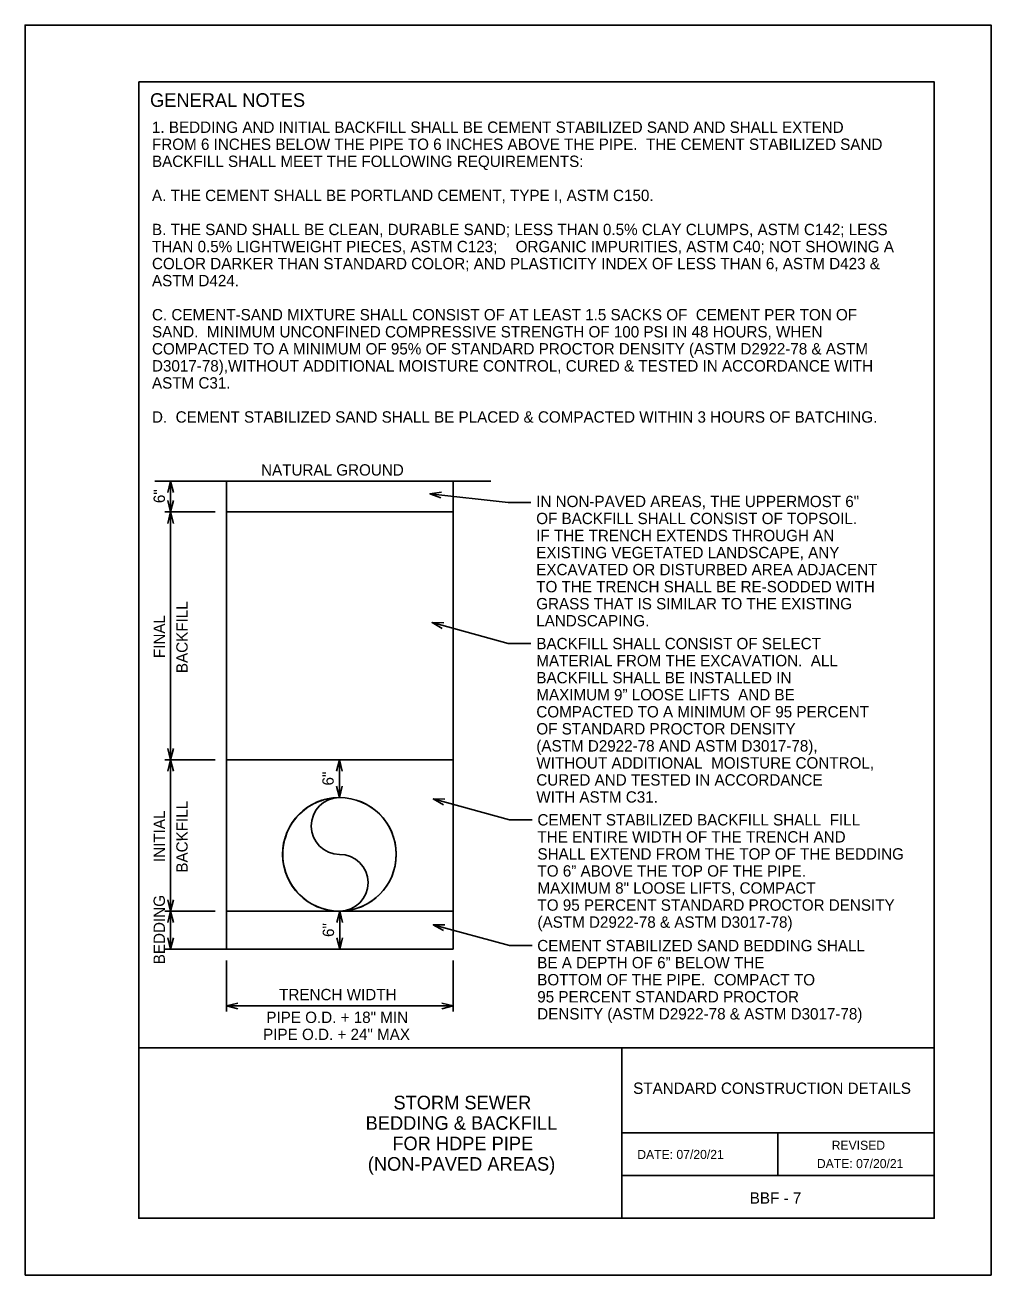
# Model space of a CAD drawing. Extents: x 2082568.1 to 2082576.6, y 13331260.6 to 13331271.6.
import ezdxf

# ---------------------------------------------------------------- set-up
doc = ezdxf.new("R2010")
doc.units = 0
for name, color, linetype in [('Detail', 7, 'Continuous'), ('Detail Label', 7, 'Continuous'), ('Non-Print', 7, 'Continuous'), ('Sheet Title Block', 7, 'Continuous')]:
    doc.layers.add(name, color=color, linetype=linetype)

msp = doc.modelspace()

# ---------------------------------------------------------------- linework, layer by layer
at = {"layer": 'Detail'}
for p, q in [((2082569.337, 13331267.544), (2082569.862, 13331267.544)), ((2082571.857, 13331267.274), (2082571.857, 13331267.544)), ((2082571.857, 13331267.544), (2082572.188, 13331267.544)), ((2082569.862, 13331267.274), (2082571.857, 13331267.274)), ((2082571.857, 13331267.274), (2082569.862, 13331267.274)), ((2082569.862, 13331267.274), (2082569.862, 13331265.094)), ((2082571.857, 13331265.094), (2082571.857, 13331267.274)), ((2082569.862, 13331265.094), (2082570.856, 13331265.094)), ((2082570.856, 13331265.094), (2082571.857, 13331265.094)), ((2082570.859, 13331263.761), (2082569.862, 13331263.761)), ((2082569.862, 13331263.761), (2082570.853, 13331263.761)), ((2082570.866, 13331263.761), (2082571.857, 13331263.761)), ((2082569.862, 13331263.427), (2082569.762, 13331263.427))]:
    msp.add_line(p, q, dxfattribs=at)
for points in [[(2082571.857, 13331267.544), (2082569.862, 13331267.544), (2082569.862, 13331267.274)], [(2082571.857, 13331263.761), (2082571.857, 13331265.094), (2082570.856, 13331265.094), (2082569.862, 13331265.094), (2082569.862, 13331263.761)], [(2082570.856, 13331264.761), (2082570.856, 13331264.761)], [(2082569.862, 13331263.761), (2082569.862, 13331263.427), (2082570.859, 13331263.427), (2082571.857, 13331263.427), (2082571.857, 13331263.761), (2082570.866, 13331263.761)], [(2082570.866, 13331263.761), (2082570.864, 13331263.761), (2082570.859, 13331263.761)], [(2082570.866, 13331263.761), (2082570.866, 13331263.761)]]:
    msp.add_lwpolyline(points, dxfattribs=at)
for points in [[(2082569.862, 13331267.544), (2082571.857, 13331267.544), (2082571.857, 13331267.274), (2082569.862, 13331267.274)], [(2082569.862, 13331265.094), (2082571.857, 13331265.094), (2082571.857, 13331267.274), (2082569.862, 13331267.274)], [(2082569.862, 13331265.094), (2082571.857, 13331265.094), (2082571.857, 13331263.761), (2082569.862, 13331263.761)], [(2082571.857, 13331263.761), (2082569.862, 13331263.761), (2082569.862, 13331263.427), (2082571.857, 13331263.427)]]:
    msp.add_lwpolyline(points, close=True, dxfattribs=at)
msp.add_circle((2082570.856, 13331264.261), 0.5, dxfattribs=at)
for centre, radius, start, end in [((2082570.856, 13331264.261), 0.5, 90.8944, 269.6794), ((2082570.856, 13331264.261), 0.5, 271.1464, 89.9988), ((2082570.859, 13331264.427), 0.667, 269.9985, 270.0015)]:
    msp.add_arc(centre, radius, start, end, dxfattribs=at)
for centre, major_axis, start_param, end_param in [((2082570.858, 13331264.261), (0, 0.5), 0.004231, 3.145824), ((2082570.858, 13331264.511), (0, 0.25), 0.007512, 3.142566), ((2082570.858, 13331264.261), (0, 0.5), 0.004231, 0.019862), ((2082570.858, 13331264.011), (0, 0.25), 3.149104, 6.284113)]:
    msp.add_ellipse(centre, major_axis=major_axis, ratio=0.999953, start_param=start_param, end_param=end_param, dxfattribs=at)
at = {"layer": 'Detail Label'}
for p, q in [((2082569.557, 13331267.544), (2082569.232, 13331267.544)), ((2082569.371, 13331267.274), (2082569.371, 13331267.544)), ((2082571.652, 13331267.435), (2082572.341, 13331267.358)), ((2082572.541, 13331267.358), (2082572.341, 13331267.358)), ((2082569.762, 13331267.274), (2082569.321, 13331267.274)), ((2082569.371, 13331265.094), (2082569.371, 13331267.274)), ((2082569.763, 13331267.274), (2082569.495, 13331267.274)), ((2082571.671, 13331266.3), (2082572.341, 13331266.116)), ((2082572.541, 13331266.116), (2082572.341, 13331266.116)), ((2082569.762, 13331265.094), (2082569.321, 13331265.094)), ((2082569.371, 13331263.761), (2082569.371, 13331265.094)), ((2082570.856, 13331264.761), (2082570.856, 13331265.094)), ((2082571.682, 13331264.749), (2082572.353, 13331264.565)), ((2082572.553, 13331264.565), (2082572.353, 13331264.565)), ((2082569.762, 13331263.761), (2082569.321, 13331263.761)), ((2082569.371, 13331263.427), (2082569.371, 13331263.761)), ((2082570.859, 13331263.427), (2082570.859, 13331263.761)), ((2082571.682, 13331263.642), (2082572.353, 13331263.458)), ((2082572.553, 13331263.458), (2082572.353, 13331263.458)), ((2082569.762, 13331263.427), (2082569.321, 13331263.427)), ((2082569.862, 13331263.327), (2082569.862, 13331262.877)), ((2082571.857, 13331263.327), (2082571.857, 13331262.877)), ((2082569.862, 13331262.927), (2082571.857, 13331262.927))]:
    msp.add_line(p, q, dxfattribs=at)
for points in [[(2082569.346, 13331267.444), (2082569.371, 13331267.544), (2082569.396, 13331267.444)], [(2082571.748, 13331267.399), (2082571.652, 13331267.435), (2082571.754, 13331267.449)], [(2082569.396, 13331267.374), (2082569.371, 13331267.274), (2082569.346, 13331267.374)], [(2082569.346, 13331267.174), (2082569.371, 13331267.274), (2082569.396, 13331267.174)], [(2082571.761, 13331266.25), (2082571.671, 13331266.3), (2082571.774, 13331266.298)], [(2082569.396, 13331265.194), (2082569.371, 13331265.094), (2082569.346, 13331265.194)], [(2082569.346, 13331264.994), (2082569.371, 13331265.094), (2082569.396, 13331264.994)], [(2082570.831, 13331264.994), (2082570.856, 13331265.094), (2082570.881, 13331264.994)], [(2082570.881, 13331264.861), (2082570.856, 13331264.761), (2082570.831, 13331264.861)], [(2082571.772, 13331264.698), (2082571.682, 13331264.749), (2082571.785, 13331264.747)], [(2082569.396, 13331263.861), (2082569.371, 13331263.761), (2082569.346, 13331263.861)], [(2082569.346, 13331263.661), (2082569.371, 13331263.761), (2082569.396, 13331263.661)], [(2082570.834, 13331263.661), (2082570.859, 13331263.761), (2082570.884, 13331263.661)], [(2082571.772, 13331263.591), (2082571.682, 13331263.642), (2082571.785, 13331263.64)], [(2082569.396, 13331263.527), (2082569.371, 13331263.427), (2082569.346, 13331263.527)], [(2082570.884, 13331263.527), (2082570.859, 13331263.427), (2082570.834, 13331263.527)], [(2082569.962, 13331262.902), (2082569.862, 13331262.927), (2082569.962, 13331262.952)], [(2082571.757, 13331262.952), (2082571.857, 13331262.927), (2082571.757, 13331262.902)]]:
    msp.add_lwpolyline(points, dxfattribs=at)
at = {"layer": 'Non-Print'}
msp.add_lwpolyline([(2082568.09, 13331260.559), (2082576.59, 13331260.559), (2082576.59, 13331271.559), (2082568.09, 13331271.559)], close=True, dxfattribs=at)
at = {"layer": 'Sheet Title Block'}
for p, q in [((2082573.34, 13331262.559), (2082573.34, 13331261.059)), ((2082573.34, 13331261.809), (2082576.09, 13331261.809)), ((2082574.715, 13331261.809), (2082574.715, 13331261.434)), ((2082573.34, 13331261.434), (2082576.09, 13331261.434))]:
    msp.add_line(p, q, dxfattribs=at)
for points in [[(2082569.09, 13331271.059), (2082576.09, 13331271.059), (2082576.09, 13331262.559), (2082569.09, 13331262.559)], [(2082569.09, 13331262.559), (2082576.09, 13331262.559), (2082576.09, 13331261.059), (2082569.09, 13331261.059)]]:
    msp.add_lwpolyline(points, close=True, dxfattribs=at)

# ---------------------------------------------------------------- texts
at = {"layer": 'Detail'}
msp.add_text('NATURAL GROUND', height=0.1, dxfattribs=at).set_placement((2082570.167, 13331267.594))
at = {"layer": 'Detail Label'}
for s, height, p in [('GENERAL NOTES', 0.12, (2082569.19, 13331270.839)), ('1. BEDDING AND INITIAL BACKFILL SHALL BE CEMENT STABILIZED SAND AND SHALL EXTEND', 0.1, (2082569.207, 13331270.61)), ('FROM 6 INCHES BELOW THE PIPE TO 6 INCHES ABOVE THE PIPE.  THE CEMENT STABILIZED SAND ', 0.1, (2082569.207, 13331270.46)), ('BACKFILL SHALL MEET THE FOLLOWING REQUIREMENTS: ', 0.1, (2082569.207, 13331270.31)), ('A. THE CEMENT SHALL BE PORTLAND CEMENT, TYPE I, ASTM C150. ', 0.1, (2082569.207, 13331270.01)), ('B. THE SAND SHALL BE CLEAN, DURABLE SAND; LESS THAN 0.5% CLAY CLUMPS, ASTM C142; LESS ', 0.1, (2082569.207, 13331269.71)), ('THAN 0.5% LIGHTWEIGHT PIECES, ASTM C123;', 0.1, (2082569.207, 13331269.56)), ('ORGANIC IMPURITIES, ASTM C40; NOT SHOWING A ', 0.1, (2082572.407, 13331269.56)), ('COLOR DARKER THAN STANDARD COLOR; AND PLASTICITY INDEX OF LESS THAN 6, ASTM D423 & ', 0.1, (2082569.207, 13331269.41)), ('ASTM D424. ', 0.1, (2082569.207, 13331269.26)), ('C. CEMENT-SAND MIXTURE SHALL CONSIST OF AT LEAST 1.5 SACKS OF  CEMENT PER TON OF ', 0.1, (2082569.207, 13331268.96)), ('SAND.  MINIMUM UNCONFINED COMPRESSIVE STRENGTH OF 100 PSI IN 48 HOURS, WHEN ', 0.1, (2082569.207, 13331268.81)), ('COMPACTED TO A MINIMUM OF 95% OF STANDARD PROCTOR DENSITY (ASTM D2922-78 & ASTM ', 0.1, (2082569.207, 13331268.66)), ('D3017-78),WITHOUT ADDITIONAL MOISTURE CONTROL, CURED & TESTED IN ACCORDANCE WITH ', 0.1, (2082569.207, 13331268.51)), ('ASTM C31. ', 0.1, (2082569.207, 13331268.36)), ('D.  CEMENT STABILIZED SAND SHALL BE PLACED & COMPACTED WITHIN 3 HOURS OF BATCHING. ', 0.1, (2082569.207, 13331268.06)), ('IN NON-PAVED AREAS, THE UPPERMOST 6"', 0.1, (2082572.588, 13331267.317)), ('OF BACKFILL SHALL CONSIST OF TOPSOIL.', 0.1, (2082572.588, 13331267.167)), ('IF THE TRENCH EXTENDS THROUGH AN', 0.1, (2082572.588, 13331267.017)), ('EXISTING VEGETATED LANDSCAPE, ANY', 0.1, (2082572.588, 13331266.867)), ('EXCAVATED OR DISTURBED AREA ADJACENT', 0.1, (2082572.588, 13331266.717)), ('TO THE TRENCH SHALL BE RE-SODDED WITH', 0.1, (2082572.588, 13331266.567)), ('GRASS THAT IS SIMILAR TO THE EXISTING', 0.1, (2082572.588, 13331266.417)), ('LANDSCAPING. ', 0.1, (2082572.588, 13331266.267)), ('BACKFILL SHALL CONSIST OF SELECT', 0.1, (2082572.589, 13331266.066)), ('MATERIAL FROM THE EXCAVATION.  ALL', 0.1, (2082572.589, 13331265.916)), ('BACKFILL SHALL BE INSTALLED IN', 0.1, (2082572.589, 13331265.766)), ('MAXIMUM 9” LOOSE LIFTS  AND BE', 0.1, (2082572.589, 13331265.616)), ('COMPACTED TO A MINIMUM OF 95 PERCENT', 0.1, (2082572.589, 13331265.466)), ('OF STANDARD PROCTOR DENSITY', 0.1, (2082572.589, 13331265.316)), ('(ASTM D2922-78 AND ASTM D3017-78),', 0.1, (2082572.589, 13331265.166)), ('WITHOUT ADDITIONAL  MOISTURE CONTROL,', 0.1, (2082572.589, 13331265.016)), ('CURED AND TESTED IN ACCORDANCE', 0.1, (2082572.589, 13331264.866)), ('WITH ASTM C31. ', 0.1, (2082572.589, 13331264.716)), ('CEMENT STABILIZED BACKFILL SHALL  FILL', 0.1, (2082572.599, 13331264.515)), ('THE ENTIRE WIDTH OF THE TRENCH AND', 0.1, (2082572.599, 13331264.365)), ('SHALL EXTEND FROM THE TOP OF THE BEDDING', 0.1, (2082572.599, 13331264.215)), ('TO 6” ABOVE THE TOP OF THE PIPE.', 0.1, (2082572.599, 13331264.065)), ('MAXIMUM 8" LOOSE LIFTS, COMPACT', 0.1, (2082572.599, 13331263.915)), ('TO 95 PERCENT STANDARD PROCTOR DENSITY', 0.1, (2082572.599, 13331263.765)), ('(ASTM D2922-78 & ASTM D3017-78)', 0.1, (2082572.599, 13331263.615)), ('CEMENT STABILIZED SAND BEDDING SHALL', 0.1, (2082572.597, 13331263.408)), ('BE A DEPTH OF 6” BELOW THE', 0.1, (2082572.597, 13331263.258)), ('BOTTOM OF THE PIPE.  COMPACT TO  ', 0.1, (2082572.597, 13331263.108)), ('TRENCH WIDTH', 0.1, (2082570.326, 13331262.977)), ('95 PERCENT STANDARD PROCTOR', 0.1, (2082572.597, 13331262.958)), ('DENSITY (ASTM D2922-78 & ASTM D3017-78)', 0.1, (2082572.597, 13331262.808)), ('PIPE O.D. + 18" MIN', 0.1, (2082570.213, 13331262.777)), ('PIPE O.D. + 24" MAX', 0.1, (2082570.185, 13331262.627))]:
    msp.add_text(s, height=height, dxfattribs=at).set_placement(p)
for s, rotation, p in [('6"', 90, (2082569.321, 13331267.352)), ('BACKFILL', 90.0062, (2082569.521, 13331265.856)), ('FINAL', 90.0062, (2082569.321, 13331265.988)), ('6"', 90, (2082570.806, 13331264.867)), ('BACKFILL', 90.0062, (2082569.521, 13331264.1)), ('INITIAL', 90.0062, (2082569.321, 13331264.193)), ('BEDDING', 90, (2082569.321, 13331263.294)), ('6"', 90, (2082570.809, 13331263.534))]:
    msp.add_text(s, height=0.1, rotation=rotation, dxfattribs=at).set_placement(p)
at = {"layer": 'Sheet Title Block'}
for s, height, p in [('STANDARD CONSTRUCTION DETAILS', 0.1, (2082573.441, 13331262.153)), ('STORM SEWER', 0.12, (2082571.332, 13331262.017)), ('BEDDING & BACKFILL', 0.12, (2082571.087, 13331261.837)), ('FOR HDPE PIPE', 0.12, (2082571.322, 13331261.657)), ('REVISED', 0.08, (2082575.188, 13331261.661)), ('(NON-PAVED AREAS)', 0.12, (2082571.106, 13331261.477)), ('DATE: 07/20/21', 0.08, (2082573.477, 13331261.58)), (' DATE: 07/20/21', 0.08, (2082575.028, 13331261.5)), ('BBF - 7', 0.1, (2082574.467, 13331261.187))]:
    msp.add_text(s, height=height, dxfattribs=at).set_placement(p)

doc.saveas('drawing.dxf')
